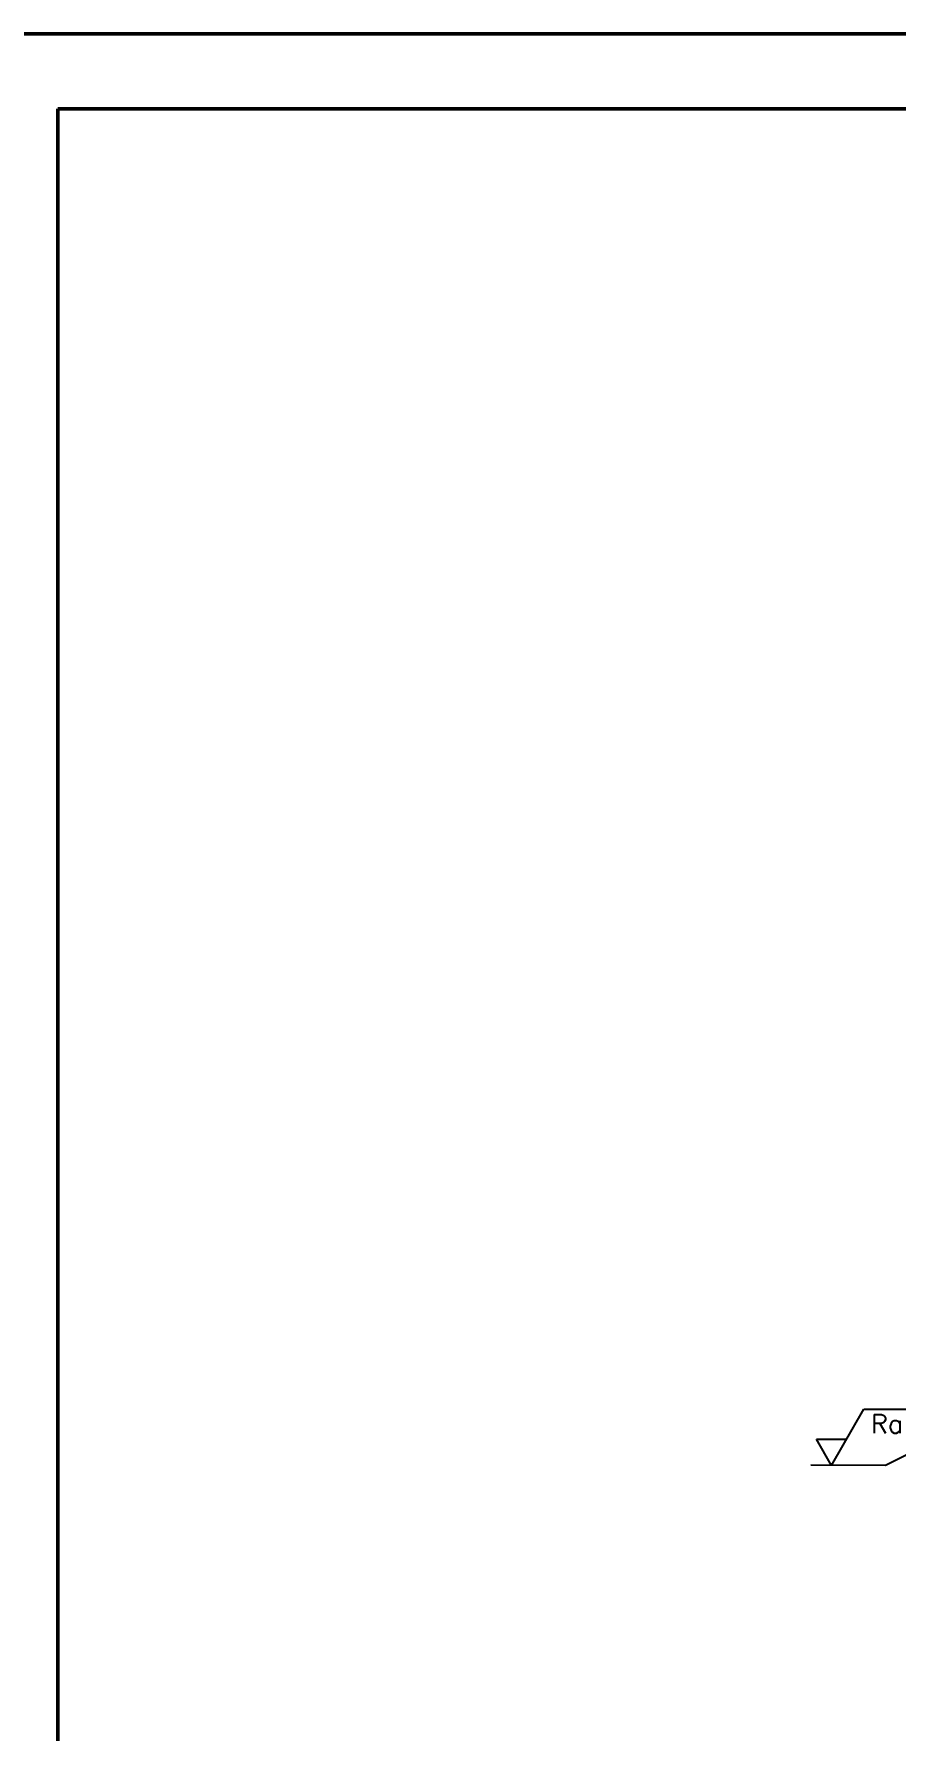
# Model space of a CAD drawing. Header units: millimetres. Extents: x 167046 to 168092, y 42817 to 43237.
# Drawn here: x 167223.1 to 167338.4, y 43009.7 to 43236.7 of the extents above; entities that cross this region are included whole.
import ezdxf

# ---------------------------------------------------------------- set-up
doc = ezdxf.new("R2010")
doc.units = ezdxf.units.MM
doc.header["$LTSCALE"] = 0.5
doc.layers.get('0').update_dxf_attribs({"lineweight": 18})
doc.layers.add('21-CHROP', color=21, linetype='Continuous', lineweight=25)
doc.layers.add('41-GRUBA CIĄGŁA', color=41, linetype='Continuous', lineweight=50)
doc.layers.add('31-SYMBOLE', color=31, linetype='Continuous', lineweight=25, plot=False)
doc.layers.get('0').off()
doc.styles.get("Standard").update_dxf_attribs({"font": 'simplex.shx', "width": 0.85, "oblique": 15})

# ---------------------------------------------------------------- blocks, each defined once
blk = doc.blocks.new('CH_UM_W')
at = {"layer": '21-CHROP'}
for p, q in [((0, 0), (4.33, 7.5)), ((4.33, 7.5), (19.33, 7.5)), ((0, 0), (-2.02, 3.5)), ((-2.02, 3.5), (2.02, 3.5))]:
    blk.add_line(p, q, dxfattribs=at)
blk.add_text('Ra', height=2.5, dxfattribs=at).set_placement((5.29, 4.31))
blk.add_attdef('RA', (10.15, 4.27), '', height=2.5, dxfattribs=at)

msp = doc.modelspace()

# ---------------------------------------------------------------- linework, layer by layer
at = {"layer": '31-SYMBOLE', "linetype": 'ByBlock', "lineweight": -2}
for points in [[(167404.494, 43078.741), (167336.979, 43045.242)], [(167336.979, 43045.242), (167327.018, 43045.299)]]:
    msp.add_lwpolyline(points, dxfattribs=at)
at = {"layer": '41-GRUBA CIĄGŁA'}
for p, q in [((167206.283, 43236.708), (167800.283, 43236.708)), ((167790.283, 43226.708), (167226.283, 43226.708)), ((167226.283, 43226.708), (167226.283, 42826.708))]:
    msp.add_line(p, q, dxfattribs=at)

# ---------------------------------------------------------------- block references
msp.add_blockref('CH_UM_W', (167329.759, 43045.27)).add_auto_attribs({'RA': '6.3'})

doc.saveas('drawing.dxf')
